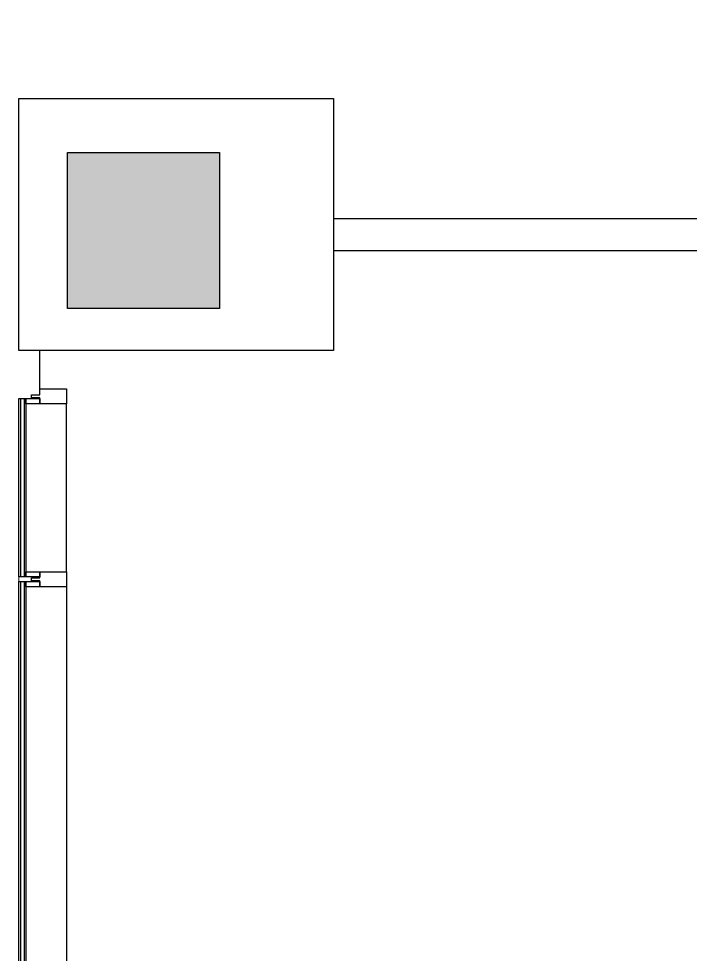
# Model space of a CAD drawing. Header units: centimetres. Extents: x 2135 to 5458, y 2057 to 4523.
# Drawn here: x 4072.6 to 4296.6, y 3830.5 to 4142.3 of the extents above; entities that cross this region are included whole.
import ezdxf

# ---------------------------------------------------------------- set-up
doc = ezdxf.new("R2010")
doc.units = ezdxf.units.CM
doc.header["$LTSCALE"] = 50
for name, color, linetype in [('BA_duvar-mevcut', 26, 'Continuous'), ('BA_elev3', 8, 'Continuous'), ('BA_mat-alcipan-wr', 91, 'Continuous'), ('BA_str-betonarme', 6, 'Continuous'), ('BA_str-betonarme-tarama', 223, 'Continuous')]:
    doc.layers.add(name, color=color, linetype=linetype)
doc.layers.add('BA_MECVUT BİNA', color=252, linetype='Continuous', lineweight=5)

# ---------------------------------------------------------------- blocks, each defined once
blk = doc.blocks.new('A$C5D8425B0')
at = {"layer": 'BA_MECVUT BİNA', "elevation": 0}
blk.add_lwpolyline([(-10086.7, 300), (-10086.7, 300), (-10086.7, 12692), (-13347.4, 12693.3)], dxfattribs=at)
blk = doc.blocks.new('A$C242B18E0')
at = {"layer": 'BA_duvar-mevcut'}
for p, q in [((1028, -39.98), (1249.07, -40)), ((1028, -50.61), (1249.07, -50.61))]:
    blk.add_line(p, q, dxfattribs=at)
blk = doc.blocks.new('W4590-YENI')
blk.add_line((2270, -160), (-574, -160, 0))
at = {"elevation": 0}
for points in [[(608.4, 0), (2287.5, 0), (2287.5, -24), (608.4, -24)], [(2300, -43), (2300, -70), (2320, -70), (2320, -160), (2270, -160), (2270, -70), (2290, -70), (2290, -43)]]:
    blk.add_lwpolyline(points, close=True, dxfattribs=at)
for points in [[(2287.5, -6), (608.4, -6)], [(2287.5, -18), (608.4, -18)], [(2287.5, -24), (2287.5, -70), (2270, -70), (2270, -24), (2287.5, -24)]]:
    blk.add_lwpolyline(points, dxfattribs=at)
blk = doc.blocks.new('A$C7CE37E3F')
blk.add_line((-4590, 1397), (-4590, 837.5))
for points in [[(-4454, 1397), (-4500, 1397), (-4500, 1414.5), (-4454, 1414.5), (-4454, 1397)], [(-4448, 820), (-4448, 1414.5)], [(-4436, 820), (-4436, 1414.5)], [(-4454, 820), (-4500, 820), (-4500, 837.5), (-4454, 837.5), (-4454, 820)], [(-4500, 787.5), (-4500, 660)]]:
    blk.add_lwpolyline(points)
for points in [[(-4430, 1414.5), (-4430, 820), (-4454, 820), (-4454, 1414.5)], [(-4473, 807.5), (-4500, 807.5), (-4500, 787.5), (-4590, 787.5), (-4590, 837.5), (-4500, 837.5), (-4500, 817.5), (-4473, 817.5)]]:
    blk.add_lwpolyline(points, close=True)
at = {"rotation": 270}
blk.add_blockref('W4590-YENI', (-4430, 3717), dxfattribs=at)
blk = doc.blocks.new('56YUHDRR')
at = {"layer": 'BA_str-betonarme-tarama'}
h = blk.add_hatch(dxfattribs=at)
h.set_pattern_fill('ANSI33', color=256, scale=2, style=0)
h.set_pattern_definition([(45, (-6230.627, -436.427), (-8.980256, 8.980256), []), (45, (-6221.647, -436.427), (-8.980256, 8.980256), [6.35, -3.175])])
h.paths.add_polyline_path([(4139.57, 4097.73), (4088.9, 4097.73), (4088.9, 4045.73), (4139.57, 4045.73)])
h.paths.add_polyline_path([(3629.57, 4097.73), (3578.9, 4097.73), (3578.9, 4045.73), (3629.57, 4045.73)])
h.paths.add_polyline_path([(3114.57, 4097.73), (3063.9, 4097.73), (3063.9, 4045.73), (3114.57, 4045.73)])
h.paths.add_polyline_path([(2664.51, 4488.23), (2629.07, 4488.23), (2629.07, 4035.73), (2664.51, 4035.73)])
h.paths.add_polyline_path([(4139.57, 3472.73), (4088.9, 3472.73), (4088.9, 3420.73), (4139.57, 3420.73)])
h.paths.add_polyline_path([(4139.57, 2862.73), (4088.9, 2862.73), (4088.9, 2810.73), (4139.57, 2810.73)])
at = {"layer": 'BA_str-betonarme'}
blk.add_lwpolyline([(4088.9, 4097.73), (4139.57, 4097.73), (4139.57, 4045.73), (4088.9, 4045.73)], close=True, dxfattribs=at)

msp = doc.modelspace()

# ---------------------------------------------------------------- linework, layer by layer
at = {"layer": 'BA_duvar-mevcut'}
msp.add_lwpolyline([(4072.57, 4115.73), (4177.57, 4115.73), (4177.57, 4031.73), (4072.57, 4031.73)], close=True, dxfattribs=at)

# ---------------------------------------------------------------- block references
msp.add_blockref('A$C242B18E0', (3149.57, 4115.73))
at = {"layer": 'BA_elev3', "xscale": 0.1, "yscale": 0.1, "zscale": 0.1, "rotation": 180}
msp.add_blockref('A$C7CE37E3F', (3629.57, 4097.73), dxfattribs=at)
at = {"layer": 'BA_mat-alcipan-wr', "xscale": 0.1, "yscale": 0.1, "zscale": 0.1, "rotation": 180}
msp.add_blockref('A$C5D8425B0', (3063.9, 4045.73), dxfattribs=at)
at = {"layer": 'BA_str-betonarme'}
msp.add_blockref('56YUHDRR', (0, 0), dxfattribs=at)

doc.saveas('drawing.dxf')
